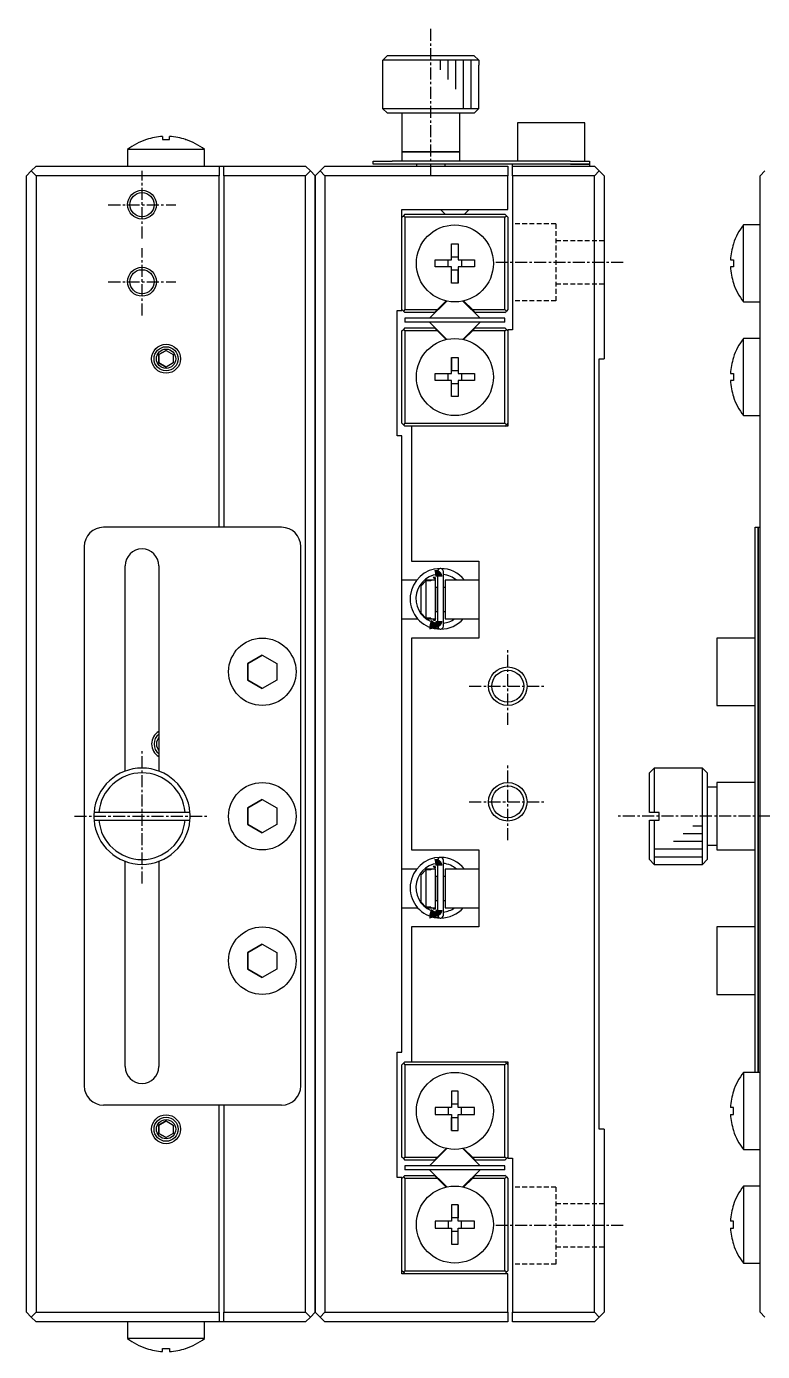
# Model space of a CAD drawing. Extents: x 10 to 415, y 10 to 308.
# Drawn here: x 216 to 292.5, y 104.6 to 242.2 of the extents above; entities that cross this region are included whole.
import ezdxf

# ---------------------------------------------------------------- set-up
doc = ezdxf.new("R2010")
doc.units = 0
doc.linetypes.add('CENTER', pattern=[2, 1.25, -0.25, 0.25, -0.25])
doc.linetypes.add('DASHED', pattern=[0.75, 0.5, -0.25])
doc.layers.get('0').update_dxf_attribs({"linetype": 'CONTINUOUS'})
doc.layers.add('CENTER', color=1, linetype='CENTER')

msp = doc.modelspace()

# ---------------------------------------------------------------- linework, layer by layer
at = {"color": 7, "linetype": 'CONTINUOUS'}
for p, q in [((253, 238.1998232008853), (253.016026, 238.1998232008853)), ((253, 238.1998232008853), (253, 233.6998232008853)), ((253.016026, 238.6998232008853), (253.517813, 239.1998232008853)), ((253.016026, 238.1998232008853), (253.016026, 238.6998232008853)), ((262.983974, 238.6998232008853), (253.016026, 238.6998232008853)), ((253.517813, 239.1998232008853), (262.482187, 239.1998232008853)), ((262.482187, 239.1998232008853), (262.983974, 238.6998232008853)), ((262.983974, 238.6998232008853), (262.983974, 238.1998232008853)), ((262.983974, 238.1998232008853), (263, 238.1998232008853)), ((263, 233.6998232008853), (263, 238.1998232008853)), ((253, 233.6998232008853), (263, 233.6998232008853)), ((253, 233.6998232008853), (253.5, 233.1998232008853)), ((262.5, 233.1998232008853), (253.5, 233.1998232008853)), ((255, 233.1998232008853), (255, 229.1998232008853)), ((261, 229.1998232008853), (261, 233.1998232008853)), ((262.5, 233.1998232008853), (263, 233.6998232008853)), ((274, 232.1998232008853), (267, 232.1998232008853)), ((267, 232.1998232008853), (267, 228.1998232008853)), ((274, 228.1998232008853), (274, 232.1998232008853)), ((228.460156, 230.4714552008853), (228.46457, 230.4624062008853)), ((230.14, 230.7798542008853), (230.14, 230.4624062008853)), ((230.14, 230.4624062008853), (230.86, 230.4624062008853)), ((230.86, 230.4624062008853), (230.86, 230.7798542008853)), ((232.53543, 230.4624062008853), (232.539844, 230.4714552008853)), ((234.5, 229.4232992008853), (226.5, 229.4232992008853)), ((226.5, 229.4232992008853), (226.5, 227.6998232008853)), ((226.5, 229.4232992008853), (226.5, 227.6998232008853)), ((234.5, 227.6998232008853), (234.5, 229.4232992008853)), ((234.5, 227.6998232008853), (234.5, 229.4232992008853)), ((255, 229.1998232008853), (261, 229.1998232008853)), ((261, 229.1998232008853), (255, 229.1998232008853)), ((255, 229.1998232008853), (255, 228.1998232008853)), ((261, 228.1998232008853), (261, 229.1998232008853)), ((216.5, 227.1998232008853), (216, 226.6998232008853)), ((217, 227.6998232008853), (216.5, 227.1998232008853)), ((216.5, 227.1998232008853), (217, 226.6998232008853)), ((217, 227.6998232008853), (228.85, 227.6998232008853)), ((228.85, 227.6998232008853), (232.15, 227.6998232008853)), ((232.15, 227.6998232008853), (236, 227.6998232008853)), ((236, 227.6998232008853), (236.5, 227.6998232008853)), ((236, 227.6998232008853), (236, 226.6998232008853)), ((236.5, 226.6998232008853), (236.5, 227.6998232008853)), ((236.5, 227.6998232008853), (245, 227.6998232008853)), ((245, 227.6998232008853), (245.5, 227.1998232008853)), ((245.5, 227.1998232008853), (245, 226.6998232008853)), ((246, 226.6998232008853), (245.5, 227.1998232008853)), ((246.5, 227.1998232008853), (246, 226.6998232008853)), ((247, 227.6998232008853), (246.5, 227.1998232008853)), ((246.5, 227.1998232008853), (247, 226.6998232008853)), ((247, 227.6998232008853), (266, 227.6998232008853)), ((252, 227.8998232008853), (252, 228.1998232008853)), ((252, 228.1998232008853), (254, 228.1998232008853)), ((254, 227.8998232008853), (252, 227.8998232008853)), ((272.5, 228.1998232008853), (254, 228.1998232008853)), ((268.5, 227.8998232008853), (254, 227.8998232008853)), ((256.5, 227.8998232008853), (256.5, 227.6998432008853)), ((259.5, 227.6998432008853), (259.5, 227.8998232008853)), ((266, 227.6998232008853), (266, 226.6998232008853)), ((266.5, 227.6998232008853), (266.5, 227.8998232008853)), ((266.5, 226.6998232008853), (266.5, 227.6998232008853)), ((266.5, 227.6998232008853), (275, 227.6998232008853)), ((272.5, 227.8998232008853), (268.5, 227.8998232008853)), ((272.5, 227.8998232008853), (268.5, 227.8998232008853)), ((272.5, 228.1998232008853), (274.5, 228.1998232008853)), ((272.5, 227.8998232008853), (274.5, 227.8998232008853)), ((274.5, 227.8998232008853), (272.5, 227.8998232008853)), ((274.5, 228.1998232008853), (274.5, 227.8998232008853)), ((274.5, 227.8998232008853), (274.5, 227.6998232008853)), ((275, 227.6998232008853), (275.5, 227.1998232008853)), ((275.5, 227.1998232008853), (275, 226.6998232008853)), ((276, 226.6998232008853), (275.5, 227.1998232008853)), ((292.709985, 227.1998232008853), (292.209985, 226.6998232008853)), ((216, 108.6998232008853), (216, 226.6998232008853)), ((217, 226.6998232008853), (217, 108.6998232008853)), ((236, 226.6998232008853), (217, 226.6998232008853)), ((236, 190.1998232008853), (236, 226.6998232008853)), ((245, 226.6998232008853), (236.5, 226.6998232008853)), ((236.5, 226.6998232008853), (236.5, 190.1998232008853)), ((245, 108.6998232008853), (245, 226.6998232008853)), ((246, 226.6998232008853), (246, 108.6998232008853)), ((246, 108.6998232008853), (246, 226.6998232008853)), ((247, 226.6998232008853), (247, 108.6998232008853)), ((266, 226.6998232008853), (247, 226.6998232008853)), ((266, 223.1998232008853), (266, 226.6998232008853)), ((266.5, 226.6998232008853), (266.5, 210.6998232008853)), ((275, 226.6998232008853), (266.5, 226.6998232008853)), ((275, 108.6998232008853), (275, 226.6998232008853)), ((276, 226.6998232008853), (276, 207.6998232008853)), ((292.209985, 219.2498232008853), (292.209985, 226.6998232008853)), ((255, 223.1998232008853), (256.500005, 223.1998232008853)), ((255, 212.6998232008853), (255, 223.1998232008853)), ((256.500005, 223.1998232008853), (259, 223.1998232008853)), ((259, 223.1998232008853), (259.499995, 223.1998232008853)), ((259, 223.1998232008853), (259.25, 222.9498232008853)), ((259.25, 222.9498232008853), (259.5, 222.6998232008853)), ((259.499995, 223.1998232008853), (262, 223.1998232008853)), ((261.5, 222.6998232008853), (261.75, 222.9498232008853)), ((261.75, 222.9498232008853), (262, 223.1998232008853)), ((262, 223.1998232008853), (266, 223.1998232008853)), ((255, 222.3998232008853), (255.15, 222.5498232008853)), ((255.3, 222.6998232008853), (255.15, 222.5498232008853)), ((255.15, 222.5498232008853), (255.3, 222.3998232008853)), ((255.3, 222.6998232008853), (265.7, 222.6998232008853)), ((265.7, 222.3998232008853), (255.3, 222.3998232008853)), ((255.3, 222.3998232008853), (255.3, 212.7998232008853)), ((265.85, 222.5498232008853), (265.7, 222.6998232008853)), ((265.7, 222.3998232008853), (265.85, 222.5498232008853)), ((265.7, 212.7998232008853), (265.7, 222.3998232008853)), ((265.85, 222.5498232008853), (266, 222.3998232008853)), ((266, 222.3998232008853), (266, 212.7998232008853)), ((290.486509, 217.5998232008853), (290.486509, 221.5998232008853)), ((292.209985, 221.5998232008853), (290.486509, 221.5998232008853)), ((260.14, 219.6352542008853), (260.86, 219.6352542008853)), ((260.14, 217.9598232008853), (260.14, 219.6352542008853)), ((260.86, 219.6352542008853), (260.86, 217.9598232008853)), ((260.86, 219.6352542008853), (260.86, 218.2878522008853)), ((289.438353, 219.6396672008853), (289.447402, 219.6352542008853)), ((289.438353, 219.6396672008853), (289.447402, 219.6352542008853)), ((292.209985, 215.9498232008853), (292.209985, 219.2498232008853)), ((258.46457, 217.9598232008853), (260.14, 217.9598232008853)), ((258.46457, 217.2398232008853), (258.46457, 217.9598232008853)), ((259.811971, 217.2398232008853), (259.811971, 217.9598232008853)), ((260.14, 218.2878522008853), (260.86, 218.2878522008853)), ((260.86, 218.2878522008853), (260.86, 217.9598232008853)), ((260.86, 217.9598232008853), (262.53543, 217.9598232008853)), ((261.188029, 217.9598232008853), (261.188029, 217.2398232008853)), ((262.53543, 217.9598232008853), (262.53543, 217.2398232008853)), ((289.129954, 217.9598232008853), (289.447402, 217.9598232008853)), ((289.447402, 217.9598232008853), (289.447402, 217.2398232008853)), ((290.486509, 213.5998232008853), (290.486509, 217.5998232008853)), ((260.14, 217.2398232008853), (258.46457, 217.2398232008853)), ((260.14, 215.5643932008853), (260.14, 217.2398232008853)), ((260.86, 216.9117942008853), (260.14, 216.9117942008853)), ((260.86, 217.2398232008853), (260.86, 215.5643932008853)), ((262.53543, 217.2398232008853), (260.86, 217.2398232008853)), ((260.86, 217.2398232008853), (260.86, 216.9117942008853)), ((260.86, 215.5643932008853), (260.86, 216.9117942008853)), ((289.447402, 217.2398232008853), (289.129954, 217.2398232008853)), ((260.86, 215.5643932008853), (260.14, 215.5643932008853)), ((289.447402, 215.5643932008853), (289.438353, 215.5599792008853)), ((289.447402, 215.5643932008853), (289.438353, 215.5599792008853)), ((292.209985, 207.4498232008853), (292.209985, 215.9498232008853)), ((257.871573, 211.8998232008853), (259.660632, 213.6888822008853)), ((258.683185, 212.7998232008853), (259.588438, 213.7050762008853)), ((263.128427, 211.8998232008853), (261.3393680000001, 213.6888822008853)), ((261.411562, 213.7050762008853), (262.316815, 212.7998232008853)), ((290.486509, 213.5998232008853), (292.209985, 213.5998232008853)), ((254.5, 212.6998232008853), (255, 212.6998232008853)), ((254.5, 199.6998232008853), (254.5, 212.6998232008853)), ((255.15, 212.6498232008853), (255, 212.7998232008853)), ((255.3, 212.7998232008853), (255.15, 212.6498232008853)), ((255.15, 212.6498232008853), (255.3, 212.4998232008853)), ((255.3, 212.7998232008853), (258.683185, 212.7998232008853)), ((258.383185, 212.4998232008853), (255.3, 212.4998232008853)), ((265.7, 211.8998232008853), (255.3, 211.8998232008853)), ((255.3, 211.8998232008853), (255.3, 211.4998232008853)), ((258.383185, 212.4998232008853), (258.683185, 212.7998232008853)), ((262.316815, 212.7998232008853), (265.7, 212.7998232008853)), ((262.316815, 212.7998232008853), (262.616815, 212.4998232008853)), ((265.7, 212.4998232008853), (262.616815, 212.4998232008853)), ((265.85, 212.6498232008853), (265.7, 212.7998232008853)), ((265.7, 212.4998232008853), (265.85, 212.6498232008853)), ((265.7, 211.4998232008853), (265.7, 211.8998232008853)), ((266, 212.7998232008853), (265.85, 212.6498232008853)), ((255, 210.5998232008853), (255.15, 210.7498232008853)), ((255, 200.9998232008853), (255, 210.5998232008853)), ((255.3, 210.8998232008853), (255.15, 210.7498232008853)), ((255.15, 210.7498232008853), (255.3, 210.5998232008853)), ((265.7, 211.4998232008853), (255.3, 211.4998232008853)), ((255.3, 210.8998232008853), (258.383185, 210.8998232008853)), ((255.3, 210.5998232008853), (255.3, 200.9998232008853)), ((258.683185, 210.5998232008853), (255.3, 210.5998232008853)), ((257.871573, 211.4998232008853), (259.660632, 209.7107652008853)), ((258.683185, 210.5998232008853), (258.383185, 210.8998232008853)), ((259.588438, 209.6945702008853), (258.683185, 210.5998232008853)), ((262.316815, 210.5998232008853), (261.411562, 209.6945702008853)), ((263.128427, 211.4998232008853), (261.914214, 210.2856102008853)), ((262.616815, 210.8998232008853), (262.316815, 210.5998232008853)), ((265.7, 210.5998232008853), (262.316815, 210.5998232008853)), ((262.616815, 210.8998232008853), (265.7, 210.8998232008853)), ((265.85, 210.7498232008853), (265.7, 210.8998232008853)), ((265.7, 210.5998232008853), (265.85, 210.7498232008853)), ((265.7, 200.9998232008853), (265.7, 210.5998232008853)), ((265.85, 210.7498232008853), (266, 210.5998232008853)), ((266, 210.6998232008853), (266, 200.6998232008853)), ((266.5, 210.6998232008853), (266, 210.6998232008853)), ((261.914214, 210.2856102008853), (261.3393680000001, 209.7107652008853)), ((290.486509, 201.7998232008853), (290.486509, 209.7998232008853)), ((292.209985, 209.7998232008853), (290.486509, 209.7998232008853)), ((229.75, 208.1328362008853), (230.5, 208.5658492008853)), ((230.5, 208.5658492008853), (229.75, 208.1328362008853)), ((229.75, 207.2668112008853), (229.75, 208.1328362008853)), ((229.75, 208.1328362008853), (229.75, 207.2668112008853)), ((230.5, 208.5658492008853), (231.25, 208.1328362008853)), ((231.25, 208.1328362008853), (231.25, 207.2668112008853)), ((260.14, 207.8352542008853), (260.86, 207.8352542008853)), ((260.14, 206.1598232008853), (260.14, 207.8352542008853)), ((260.14, 207.8352542008853), (260.14, 206.4878522008853)), ((260.86, 207.8352542008853), (260.86, 206.1598232008853)), ((289.438353, 207.8396672008854), (289.447402, 207.8352542008853)), ((230.5, 206.8337982008853), (229.75, 207.2668112008853)), ((229.75, 207.2668112008853), (230.5, 206.8337982008853)), ((231.25, 207.2668112008853), (230.5, 206.8337982008853)), ((260.14, 206.1598232008853), (260.14, 206.4878522008853)), ((260.14, 206.4878522008853), (260.86, 206.4878522008853)), ((275.5, 207.6998232008853), (276, 207.6998232008853)), ((275.5, 127.6998232008853), (275.5, 207.6998232008853)), ((292.209985, 204.1498232008853), (292.209985, 207.4498232008853)), ((258.46457, 206.1598232008853), (260.14, 206.1598232008853)), ((258.46457, 205.4398232008853), (258.46457, 206.1598232008853)), ((260.14, 205.4398232008853), (258.46457, 205.4398232008853)), ((259.811971, 205.4398232008853), (259.811971, 206.1598232008853)), ((260.14, 203.7643932008853), (260.14, 205.4398232008853)), ((260.14, 205.1117942008853), (260.14, 205.4398232008853)), ((260.14, 203.7643932008853), (260.14, 205.1117942008853)), ((260.86, 205.1117942008853), (260.14, 205.1117942008853)), ((260.86, 206.1598232008853), (262.53543, 206.1598232008853)), ((260.86, 205.4398232008853), (260.86, 203.7643932008853)), ((262.53543, 205.4398232008853), (260.86, 205.4398232008853)), ((261.188029, 206.1598232008853), (261.188029, 205.4398232008853)), ((262.53543, 206.1598232008853), (262.53543, 205.4398232008853)), ((289.129954, 206.1598232008853), (289.447402, 206.1598232008853)), ((289.447402, 205.4398232008853), (289.129954, 205.4398232008853)), ((289.447402, 206.1598232008853), (289.447402, 205.4398232008853)), ((260.86, 203.7643932008853), (260.14, 203.7643932008853)), ((289.447402, 203.7643932008853), (289.438353, 203.7599792008853)), ((292.209985, 131.2498232008853), (292.209985, 204.1498232008853)), ((255.15, 200.8498232008853), (255, 200.9998232008853)), ((255.3, 200.9998232008853), (255.15, 200.8498232008853)), ((255.3, 200.9998232008853), (265.7, 200.9998232008853)), ((265.85, 200.8498232008853), (265.7, 200.9998232008853)), ((266, 200.9998232008853), (265.85, 200.8498232008853)), ((290.486509, 201.7998232008853), (292.209985, 201.7998232008853)), ((255, 199.6998232008853), (254.5, 199.6998232008853)), ((255, 135.6998232008853), (255, 199.6998232008853)), ((255.15, 200.8498232008853), (255.3, 200.6998232008853)), ((256, 200.6998232008853), (255.3, 200.6998232008853)), ((256, 200.6998232008853), (256, 186.6998232008853)), ((266, 200.6998232008853), (256, 200.6998232008853)), ((265.7, 200.6998232008853), (265.85, 200.8498232008853)), ((242.5, 190.1998232008853), (224, 190.1998232008853)), ((291.709985, 190.1998232008853), (292.009985, 190.1998232008853)), ((291.709985, 188.1998232008853), (291.709985, 190.1998232008853)), ((292.009985, 190.1998232008853), (292.209985, 190.1998232008853)), ((292.009985, 188.1998232008853), (292.009985, 190.1998232008853)), ((292.009985, 190.1998232008853), (292.009985, 188.1998232008853)), ((222, 188.1998232008853), (222, 132.1998232008853)), ((244.5, 132.1998232008853), (244.5, 188.1998232008853)), ((291.709985, 133.5998232008853), (291.709985, 188.1998232008853)), ((292.009985, 133.5998232008853), (292.009985, 188.1998232008853)), ((292.009985, 188.1998232008853), (292.009985, 133.5998232008853)), ((226.25, 164.8835722008853), (226.25, 186.1998232008853)), ((229.75, 186.1998232008853), (229.75, 164.8835722008853)), ((256, 186.6998232008853), (263, 186.6998232008853)), ((258.339402, 185.8531842008853), (258.304702, 185.8454702008853)), ((258.332026, 185.8509972008853), (258.329666, 185.8510622008853)), ((258.389122, 185.8628522008853), (258.339226, 185.8537122008853)), ((263, 186.6998232008853), (263, 183.9498232008853)), ((256.513313, 184.6998232008853), (255, 184.6998232008853)), ((257, 184.1185072008853), (257.5, 184.6407642008853)), ((258, 184.6998232008853), (257.332853, 184.6998232008853)), ((257.5, 184.6407642008853), (257.5, 180.7679392008853)), ((258, 184.6407642008853), (257.5, 184.6407642008853)), ((258, 184.6998232008853), (258, 184.6407642008853)), ((258.5, 184.6998232008853), (258, 184.6998232008853)), ((258.5, 180.6998232008853), (258.5, 184.6998232008853)), ((258.5, 183.9498232008853), (258.5, 184.6997412008853)), ((258.705264, 185.6249312008853), (258.705264, 179.9249312008853)), ((259.305264, 179.9249312008853), (259.305264, 185.6249312008853)), ((259.5, 184.6998232008853), (259.5, 180.6998232008853)), ((263, 184.6998232008853), (259.5, 184.6998232008853)), ((257, 181.2901962008853), (257, 184.1185072008853)), ((258.5, 183.9498232008853), (258.5, 181.4498232008853)), ((258.5, 181.4498232008853), (258.5, 183.9498232008853)), ((258.705264, 183.9498232008853), (258.5, 183.9498232008853)), ((259.5, 183.9498232008853), (259.305264, 183.9498232008853)), ((263, 183.9498232008853), (263, 181.4498232008853)), ((255, 180.6998232008853), (256.636704, 180.6998232008853)), ((257.5, 180.7679392008853), (257, 181.2901962008853)), ((257, 181.2811402008853), (257, 181.2901962008853)), ((257.5, 180.7679392008853), (258, 180.7679392008853)), ((258, 180.7588832008853), (257.5, 180.7588832008853)), ((257.5230180000001, 180.6998232008853), (258, 180.6998232008853)), ((258, 180.7679392008853), (258, 180.6998232008853)), ((258, 180.6998232008853), (258.5, 180.6998232008853)), ((258.373181, 180.0306192008853), (258.456314, 180.2841542008853)), ((258.464739, 180.2823102008853), (258.43834, 180.2881802008853)), ((258.465552, 180.2826442008853), (258.461028, 180.2798392008853)), ((258.5, 180.6998232008853), (258.5, 181.4498232008853)), ((258.5, 181.4498232008853), (258.705264, 181.4498232008853)), ((259.305264, 181.4498232008853), (259.5, 181.4498232008853)), ((259.5, 180.6998232008853), (263, 180.6998232008853)), ((263, 181.4498232008853), (263, 178.6998232008853)), ((258.329539, 179.6988042008853), (258.373181, 180.0306192008853)), ((258.335737, 179.7008062008853), (258.336114, 179.6997362008853)), ((258.336114, 179.6997362008853), (258.336609, 179.6986282008853)), ((258.336609, 179.6986282008853), (258.337787, 179.6969622008853)), ((258.337787, 179.6969622008853), (258.338739, 179.6963082008853)), ((258.338698, 179.6968342008853), (258.388196, 179.6865432008853)), ((258.338739, 179.6963082008853), (258.339757, 179.6960922008853)), ((258.339226, 179.6961502008853), (258.780322, 179.7264122008853)), ((258.388196, 179.6865432008853), (258.973122, 179.6260002008853)), ((256, 178.6998232008853), (256, 156.6998232008853)), ((263, 178.6998232008853), (256, 178.6998232008853)), ((287.709985, 178.6998232008853), (287.709985, 175.1998232008853)), ((291.709985, 178.6998232008853), (287.709985, 178.6998232008853)), ((239, 176.0658492008853), (240.5, 176.9318742008853)), ((240.5, 176.9318742008853), (239, 176.0658492008853)), ((240.5, 176.9318742008853), (242, 176.0658492008853)), ((239, 174.3337982008853), (239, 176.0658492008853)), ((239, 176.0658492008853), (239, 174.3337982008853)), ((242, 176.0658492008853), (242, 174.3337982008853)), ((287.709985, 175.1998232008853), (287.709985, 171.6998232008853)), ((240.5, 173.4677732008853), (239, 174.3337982008853)), ((239, 174.3337982008853), (240.5, 173.4677732008853)), ((242, 174.3337982008853), (240.5, 173.4677732008853)), ((287.709985, 171.6998232008853), (291.709985, 171.6998232008853)), ((281.209985, 165.1998232008853), (280.709985, 164.6998232008853)), ((281.209985, 165.1998232008853), (281.209985, 160.5998232008853)), ((286.209985, 165.1998232008853), (281.209985, 165.1998232008853)), ((286.209985, 160.1998232008853), (286.209985, 165.1998232008853)), ((286.709985, 164.6998232008853), (286.209985, 165.1998232008853)), ((280.709985, 160.5998232008853), (280.709985, 164.6998232008853)), ((286.709985, 164.6998232008853), (286.709985, 160.1998232008853)), ((287.709985, 163.1998232008853), (286.709985, 163.1998232008853)), ((287.709985, 163.6998232008853), (287.709985, 160.1998232008853)), ((291.709985, 163.6998232008853), (287.709985, 163.6998232008853)), ((239, 161.0658492008853), (240.5, 161.9318742008853)), ((240.5, 161.9318742008853), (239, 161.0658492008853)), ((239, 159.3337982008853), (239, 161.0658492008853)), ((239, 161.0658492008853), (239, 159.3337982008853)), ((240.5, 161.9318742008853), (242, 161.0658492008853)), ((242, 161.0658492008853), (242, 159.3337982008853)), ((223.517813, 160.5998232008853), (223.016026, 160.5998232008853)), ((223.016026, 159.7998232008853), (223.517813, 159.7998232008853)), ((232.482187, 160.5998232008853), (223.517813, 160.5998232008853)), ((223.517813, 159.7998232008853), (232.482187, 159.7998232008853)), ((232.983974, 160.5998232008853), (232.482187, 160.5998232008853)), ((232.482187, 159.7998232008853), (232.983974, 159.7998232008853)), ((281.209985, 160.5998232008853), (280.709985, 160.5998232008853)), ((280.709985, 155.6998232008853), (280.709985, 159.7998232008853)), ((280.709985, 159.7998232008853), (281.209985, 159.7998232008853)), ((281.709985, 160.5998232008853), (281.209985, 160.5998232008853)), ((281.209985, 159.7998232008853), (281.209985, 155.1998232008853)), ((281.209985, 159.7998232008853), (281.709985, 159.7998232008853)), ((281.709985, 159.7998232008853), (281.709985, 160.5998232008853)), ((286.209985, 155.1998232008853), (286.209985, 160.1998232008853)), ((286.709985, 160.1998232008853), (286.709985, 155.6998232008853)), ((287.709985, 160.1998232008853), (287.709985, 156.6998232008853)), ((240.5, 158.4677732008853), (239, 159.3337982008853)), ((239, 159.3337982008853), (240.5, 158.4677732008853)), ((242, 159.3337982008853), (240.5, 158.4677732008853)), ((286.709985, 157.1998232008853), (287.709985, 157.1998232008853)), ((226.25, 134.1998232008853), (226.25, 155.5160752008853)), ((229.75, 155.5160752008853), (229.75, 134.1998232008853)), ((256, 156.6998232008853), (263, 156.6998232008853)), ((258.339402, 155.8531842008853), (258.304702, 155.8454702008853)), ((258.389122, 155.8628522008853), (258.339226, 155.8537122008853)), ((258.705264, 155.6249312008853), (258.705264, 149.9249312008853)), ((259.305264, 149.9249312008853), (259.305264, 155.6249312008853)), ((263, 156.6998232008853), (263, 153.9498232008853)), ((280.709985, 155.6998232008853), (281.209985, 155.1998232008853)), ((286.209985, 155.1998232008853), (286.709985, 155.6998232008853)), ((287.709985, 156.6998232008853), (291.709985, 156.6998232008853)), ((256.513313, 154.6998232008853), (255, 154.6998232008853)), ((257, 154.1185072008853), (257.5, 154.6407642008853)), ((257, 151.2901962008853), (257, 154.1185072008853)), ((258, 154.6998232008853), (257.332853, 154.6998232008853)), ((257.5, 154.6407642008853), (257.5, 150.7679392008853)), ((258, 154.6407642008853), (257.5, 154.6407642008853)), ((258, 154.6998232008853), (258, 154.6407642008853)), ((258.5, 154.6998232008853), (258, 154.6998232008853)), ((258.5, 150.6998232008853), (258.5, 154.6998232008853)), ((258.5, 153.9498232008853), (258.5, 154.6997412008853)), ((259.5, 154.6998232008853), (259.5, 150.6998232008853)), ((263, 154.6998232008853), (259.5, 154.6998232008853)), ((281.209985, 155.1998232008853), (286.209985, 155.1998232008853)), ((258.5, 153.9498232008853), (258.5, 151.4498232008853)), ((258.5, 151.4498232008853), (258.5, 153.9498232008853)), ((258.705264, 153.9498232008853), (258.5, 153.9498232008853)), ((259.5, 153.9498232008853), (259.305264, 153.9498232008853)), ((263, 153.9498232008853), (263, 151.4498232008853)), ((258.5, 150.6998232008853), (258.5, 151.4498232008853)), ((258.5, 151.4498232008853), (258.705264, 151.4498232008853)), ((259.305264, 151.4498232008853), (259.5, 151.4498232008853)), ((263, 151.4498232008853), (263, 148.6998232008853)), ((255, 150.6998232008853), (256.636704, 150.6998232008853)), ((257.5, 150.7679392008853), (257, 151.2901962008853)), ((257, 151.2811402008853), (257, 151.2901962008853)), ((257.5, 150.7679392008853), (258, 150.7679392008853)), ((258, 150.7588832008853), (257.5, 150.7588832008853)), ((257.5230180000001, 150.6998232008853), (258, 150.6998232008853)), ((258, 150.7679392008853), (258, 150.6998232008853)), ((258, 150.6998232008853), (258.5, 150.6998232008853)), ((258.32777, 149.6994932008853), (258.373181, 150.0306192008853)), ((258.373181, 150.0306192008853), (258.456314, 150.2841542008853)), ((258.456079, 150.2842032008853), (258.43834, 150.2881802008853)), ((258.470132, 150.2811472008853), (258.456079, 150.2842032008853)), ((258.461028, 150.2798392008853), (258.460141, 150.2787972008853)), ((258.465552, 150.2826442008853), (258.461028, 150.2798392008853)), ((259.305349, 150.2422482008853), (259.26845, 150.2381752008853)), ((259.5, 150.6998232008853), (263, 150.6998232008853)), ((256, 148.6998232008853), (256, 134.6998232008853)), ((263, 148.6998232008853), (256, 148.6998232008853)), ((258.329542, 149.6988282008853), (258.32777, 149.6994932008853)), ((258.336114, 149.6997362008853), (258.336609, 149.6986282008853)), ((258.336609, 149.6986282008853), (258.337787, 149.6969622008853)), ((258.337787, 149.6969622008853), (258.338739, 149.6963082008853)), ((258.338698, 149.6968342008853), (258.388196, 149.6865432008853)), ((258.338739, 149.6963082008853), (258.339757, 149.6960922008853)), ((258.339226, 149.6961502008853), (258.780322, 149.7264122008853)), ((258.388196, 149.6865432008853), (258.973122, 149.6260002008853)), ((287.709985, 148.6998232008853), (287.709985, 145.1998232008853)), ((291.709985, 148.6998232008853), (287.709985, 148.6998232008853)), ((239, 146.0658492008853), (240.5, 146.9318742008853)), ((240.5, 146.9318742008853), (239, 146.0658492008853)), ((239, 144.3337982008853), (239, 146.0658492008853)), ((239, 146.0658492008853), (239, 144.3337982008853)), ((240.5, 146.9318742008853), (242, 146.0658492008853)), ((242, 146.0658492008853), (242, 144.3337982008853)), ((287.709985, 145.1998232008853), (287.709985, 141.6998232008853)), ((240.5, 143.4677732008853), (239, 144.3337982008853)), ((239, 144.3337982008853), (240.5, 143.4677732008853)), ((242, 144.3337982008853), (240.5, 143.4677732008853)), ((287.709985, 141.6998232008853), (291.709985, 141.6998232008853)), ((254.5, 135.6998232008853), (255, 135.6998232008853)), ((254.5, 122.6998232008853), (254.5, 135.6998232008853)), ((255, 134.3998232008853), (255.15, 134.5498232008853)), ((255, 124.7998232008853), (255, 134.3998232008853)), ((255.3, 134.6998232008853), (255.15, 134.5498232008853)), ((255.15, 134.5498232008853), (255.3, 134.3998232008853)), ((255.3, 134.6998232008853), (256, 134.6998232008853)), ((255.3, 134.3998232008853), (255.3, 124.7998232008853)), ((265.7, 134.3998232008853), (255.3, 134.3998232008853)), ((256, 134.6998232008853), (266, 134.6998232008853)), ((265.85, 134.5498232008853), (265.7, 134.6998232008853)), ((265.7, 134.3998232008853), (265.85, 134.5498232008853)), ((265.7, 124.7998232008853), (265.7, 134.3998232008853)), ((265.85, 134.5498232008853), (266, 134.3998232008853)), ((266, 134.6998232008853), (266, 124.6998232008853)), ((290.486509, 133.5998232008853), (290.486509, 125.5998232008853)), ((292.209985, 133.5998232008853), (290.486509, 133.5998232008853)), ((260.86, 131.6352542008853), (260.14, 131.6352542008853)), ((260.14, 131.6352542008853), (260.14, 129.9598232008853)), ((260.14, 131.6352542008853), (260.14, 130.2878522008853)), ((260.86, 129.9598232008853), (260.86, 131.6352542008853)), ((289.447402, 131.6352542008853), (289.438353, 131.6396672008853)), ((292.209985, 127.9498232008853), (292.209985, 131.2498232008853)), ((242.5, 130.1998232008853), (224, 130.1998232008853)), ((236, 108.6998232008853), (236, 130.1998232008853)), ((236.5, 130.1998232008853), (236.5, 108.6998232008853)), ((260.14, 129.9598232008853), (258.46457, 129.9598232008853)), ((258.46457, 129.9598232008853), (258.46457, 129.2398232008853)), ((259.811971, 129.9598232008853), (259.811971, 129.2398232008853)), ((260.14, 130.2878522008853), (260.14, 129.9598232008853)), ((260.86, 130.2878522008853), (260.14, 130.2878522008853)), ((262.53543, 129.9598232008853), (260.86, 129.9598232008853)), ((261.188029, 129.2398232008853), (261.188029, 129.9598232008853)), ((262.53543, 129.2398232008853), (262.53543, 129.9598232008853)), ((289.447402, 129.9598232008853), (289.129954, 129.9598232008853)), ((289.447402, 129.2398232008853), (289.447402, 129.9598232008853)), ((229.75, 128.1328362008853), (230.5, 128.5658492008853)), ((230.5, 128.5658492008853), (229.75, 128.1328362008853)), ((229.75, 127.2668112008853), (229.75, 128.1328362008853)), ((229.75, 128.1328362008853), (229.75, 127.2668112008853)), ((230.5, 128.5658492008853), (231.25, 128.1328362008853)), ((231.25, 128.1328362008853), (231.25, 127.2668112008853)), ((258.46457, 129.2398232008853), (260.14, 129.2398232008853)), ((260.14, 129.2398232008853), (260.14, 127.5643932008853)), ((260.14, 129.2398232008853), (260.14, 128.9117942008853)), ((260.14, 127.5643932008853), (260.14, 128.9117942008853)), ((260.14, 128.9117942008853), (260.86, 128.9117942008853)), ((260.86, 127.5643932008853), (260.86, 129.2398232008853)), ((260.86, 129.2398232008853), (262.53543, 129.2398232008853)), ((289.129954, 129.2398232008853), (289.447402, 129.2398232008853)), ((292.209985, 119.4498232008853), (292.209985, 127.9498232008853)), ((230.5, 126.8337982008853), (229.75, 127.2668112008853)), ((229.75, 127.2668112008853), (230.5, 126.8337982008853)), ((231.25, 127.2668112008853), (230.5, 126.8337982008853)), ((260.14, 127.5643932008853), (260.86, 127.5643932008853)), ((276, 127.6998232008853), (275.5, 127.6998232008853)), ((276, 127.6998232008853), (276, 108.6998232008853)), ((289.438353, 127.5599792008853), (289.447402, 127.5643932008853)), ((258.683185, 124.7998232008853), (259.588438, 125.7050762008853)), ((259.085786, 125.1140372008853), (259.660632, 125.6888822008853)), ((263.128427, 123.8998232008853), (261.3393680000001, 125.6888822008853)), ((261.411562, 125.7050762008853), (262.316815, 124.7998232008853)), ((290.486509, 125.5998232008853), (292.209985, 125.5998232008853)), ((255.15, 124.6498232008853), (255, 124.7998232008853)), ((255.3, 124.7998232008853), (255.15, 124.6498232008853)), ((255.15, 124.6498232008853), (255.3, 124.4998232008853)), ((255.3, 124.7998232008853), (258.683185, 124.7998232008853)), ((258.383185, 124.4998232008853), (255.3, 124.4998232008853)), ((255.3, 123.8998232008853), (255.3, 123.4998232008853)), ((265.7, 123.8998232008853), (255.3, 123.8998232008853)), ((257.871573, 123.8998232008853), (259.085786, 125.1140372008853)), ((258.383185, 124.4998232008853), (258.683185, 124.7998232008853)), ((262.316815, 124.7998232008853), (262.616815, 124.4998232008853)), ((262.316815, 124.7998232008853), (265.7, 124.7998232008853)), ((265.7, 124.4998232008853), (262.616815, 124.4998232008853)), ((265.85, 124.6498232008853), (265.7, 124.7998232008853)), ((265.7, 124.4998232008853), (265.85, 124.6498232008853)), ((265.7, 123.4998232008853), (265.7, 123.8998232008853)), ((266, 124.7998232008853), (265.85, 124.6498232008853)), ((266, 124.6998232008853), (266.5, 124.6998232008853)), ((266.5, 124.6998232008853), (266.5, 108.6998232008853)), ((255, 122.6998232008853), (254.5, 122.6998232008853)), ((255, 122.5998232008853), (255.15, 122.7498232008853)), ((255, 112.6998232008853), (255, 122.6998232008853)), ((255.3, 122.8998232008853), (255.15, 122.7498232008853)), ((255.15, 122.7498232008853), (255.3, 122.5998232008853)), ((265.7, 123.4998232008853), (255.3, 123.4998232008853)), ((255.3, 122.8998232008853), (258.383185, 122.8998232008853)), ((258.683185, 122.5998232008853), (255.3, 122.5998232008853)), ((255.3, 122.5998232008853), (255.3, 112.9998232008853)), ((257.871573, 123.4998232008853), (259.660632, 121.7107652008853)), ((258.683185, 122.5998232008853), (258.383185, 122.8998232008853)), ((259.588438, 121.6945702008853), (258.683185, 122.5998232008853)), ((263.128427, 123.4998232008853), (261.3393680000001, 121.7107652008853)), ((262.316815, 122.5998232008853), (261.411562, 121.6945702008853)), ((262.616815, 122.8998232008853), (262.316815, 122.5998232008853)), ((265.7, 122.5998232008853), (262.316815, 122.5998232008853)), ((262.616815, 122.8998232008853), (265.7, 122.8998232008853)), ((265.85, 122.7498232008853), (265.7, 122.8998232008853)), ((265.7, 122.5998232008853), (265.85, 122.7498232008853)), ((265.7, 112.9998232008853), (265.7, 122.5998232008853)), ((265.85, 122.7498232008853), (266, 122.5998232008853)), ((266, 122.5998232008853), (266, 112.9998232008853)), ((290.486509, 121.7998232008853), (290.486509, 117.7998232008853)), ((292.209985, 121.7998232008853), (290.486509, 121.7998232008853)), ((260.86, 119.8352542008853), (260.14, 119.8352542008853)), ((260.14, 119.8352542008853), (260.14, 118.1598232008853)), ((260.86, 118.1598232008853), (260.86, 119.8352542008853)), ((260.86, 119.8352542008853), (260.86, 118.4878522008853)), ((289.447402, 119.8352542008853), (289.438353, 119.8396672008853)), ((289.447402, 119.8352542008853), (289.438353, 119.8396672008853)), ((260.86, 118.4878522008853), (260.14, 118.4878522008853)), ((260.86, 118.1598232008853), (260.86, 118.4878522008853)), ((292.209985, 116.1498232008853), (292.209985, 119.4498232008853)), ((260.14, 118.1598232008853), (258.46457, 118.1598232008853)), ((258.46457, 118.1598232008853), (258.46457, 117.4398232008853)), ((258.46457, 117.4398232008853), (260.14, 117.4398232008853)), ((259.811971, 118.1598232008853), (259.811971, 117.4398232008853)), ((260.14, 117.4398232008853), (260.14, 115.7643932008853)), ((260.14, 117.1117942008853), (260.86, 117.1117942008853)), ((262.53543, 118.1598232008853), (260.86, 118.1598232008853)), ((260.86, 117.4398232008853), (262.53543, 117.4398232008853)), ((260.86, 115.7643932008853), (260.86, 117.4398232008853)), ((260.86, 117.1117942008853), (260.86, 117.4398232008853)), ((260.86, 115.7643932008853), (260.86, 117.1117942008853)), ((261.188029, 117.4398232008853), (261.188029, 118.1598232008853)), ((262.53543, 117.4398232008853), (262.53543, 118.1598232008853)), ((289.447402, 118.1598232008853), (289.129954, 118.1598232008853)), ((289.129954, 117.4398232008853), (289.447402, 117.4398232008853)), ((289.447402, 117.4398232008853), (289.447402, 118.1598232008853)), ((290.486509, 117.7998232008853), (290.486509, 113.7998232008853)), ((260.14, 115.7643932008853), (260.86, 115.7643932008853)), ((289.438353, 115.7599792008853), (289.447402, 115.7643932008853)), ((289.438353, 115.7599792008853), (289.447402, 115.7643932008853)), ((292.209985, 108.6998232008853), (292.209985, 116.1498232008853)), ((255.15, 112.8498232008853), (255, 112.9998232008853)), ((255.3, 112.9998232008853), (255.15, 112.8498232008853)), ((255.15, 112.8498232008853), (255.3, 112.6998232008853)), ((255.3, 112.9998232008853), (265.7, 112.9998232008853)), ((265.85, 112.8498232008853), (265.7, 112.9998232008853)), ((265.7, 112.6998232008853), (265.85, 112.8498232008853)), ((266, 112.9998232008853), (265.85, 112.8498232008853)), ((290.486509, 113.7998232008853), (292.209985, 113.7998232008853)), ((266, 112.6998232008853), (255, 112.6998232008853)), ((266, 108.6998232008853), (266, 112.6998232008853)), ((216.5, 108.1998232008853), (216, 108.6998232008853)), ((217, 108.6998232008853), (216.5, 108.1998232008853)), ((217, 108.6998232008853), (236, 108.6998232008853)), ((236, 108.6998232008853), (236, 107.6998232008853)), ((236.5, 108.6998232008853), (245, 108.6998232008853)), ((236.5, 107.6998232008853), (236.5, 108.6998232008853)), ((245, 108.6998232008853), (245.5, 108.1998232008853)), ((246, 108.6998232008853), (245.5, 108.1998232008853)), ((246, 108.6998232008853), (246.5, 108.1998232008853)), ((247, 108.6998232008853), (246.5, 108.1998232008853)), ((247, 108.6998232008853), (266, 108.6998232008853)), ((266, 108.6998232008853), (266, 107.6998232008853)), ((266.5, 108.6998232008853), (275, 108.6998232008853)), ((266.5, 107.6998232008853), (266.5, 108.6998232008853)), ((275, 108.6998232008853), (275.5, 108.1998232008853)), ((275.5, 108.1998232008853), (276, 108.6998232008853)), ((292.209985, 108.6998232008853), (292.709985, 108.1998232008853)), ((216.5, 108.1998232008853), (217, 107.6998232008853)), ((228.85, 107.6998232008853), (217, 107.6998232008853)), ((226.5, 107.6998232008853), (226.5, 105.9763482008853)), ((226.5, 107.6998232008853), (226.5, 105.9763482008853)), ((232.15, 107.6998232008853), (228.85, 107.6998232008853)), ((236, 107.6998232008853), (232.15, 107.6998232008853)), ((234.5, 105.9763482008853), (234.5, 107.6998232008853)), ((234.5, 105.9763482008853), (234.5, 107.6998232008853)), ((236.5, 107.6998232008853), (236, 107.6998232008853)), ((245, 107.6998232008853), (236.5, 107.6998232008853)), ((245.5, 108.1998232008853), (245, 107.6998232008853)), ((246.5, 108.1998232008853), (247, 107.6998232008853)), ((266, 107.6998232008853), (247, 107.6998232008853)), ((275, 107.6998232008853), (266.5, 107.6998232008853)), ((275.5, 108.1998232008853), (275, 107.6998232008853)), ((234.5, 105.9763482008853), (226.5, 105.9763482008853)), ((228.460156, 104.9281922008853), (228.46457, 104.9372412008853)), ((230.14, 104.9372412008853), (230.86, 104.9372412008853)), ((230.14, 104.6197932008853), (230.14, 104.9372412008853)), ((230.86, 104.9372412008853), (230.86, 104.6197932008853)), ((232.53543, 104.9372412008853), (232.539844, 104.9281922008853))]:
    msp.add_line(p, q, dxfattribs=at)
at = {"color": 3, "linetype": 'CONTINUOUS'}
for p, q in [((259, 237.6998232008853), (259, 238.6998232008853)), ((259.8, 236.6998232008853), (259.8, 238.6998232008853)), ((260.6, 235.6998232008853), (260.6, 238.6998232008853)), ((261.4, 233.6998232008853), (261.4, 238.6998232008853)), ((262.2, 233.6998232008853), (262.2, 238.6998232008853)), ((284.209985, 158.3998232008853), (286.209985, 158.3998232008853)), ((285.209985, 159.1998232008853), (286.209985, 159.1998232008853)), ((283.209985, 157.5998232008853), (286.209985, 157.5998232008853)), ((281.209985, 156.7998232008853), (286.209985, 156.7998232008853)), ((281.209985, 155.9998232008853), (286.209985, 155.9998232008853))]:
    msp.add_line(p, q, dxfattribs=at)
at = {"color": 3, "linetype": 'DASHED'}
for p, q in [((271, 221.6998232008853), (266.5, 221.6998232008853)), ((271, 221.6998232008853), (271, 213.6998232008853)), ((276, 219.9498232008853), (271, 219.9498232008853)), ((276, 215.4498232008853), (271, 215.4498232008853)), ((271, 213.6998232008853), (266.5, 213.6998232008853)), ((271, 121.6998232008853), (266.5, 121.6998232008853)), ((271, 121.6998232008853), (271, 113.6998232008853)), ((276, 119.9498232008853), (271, 119.9498232008853)), ((276, 115.4498232008853), (271, 115.4498232008853)), ((271, 113.6998232008853), (266.5, 113.6998232008853))]:
    msp.add_line(p, q, dxfattribs=at)
at = {"color": 7, "linetype": 'CONTINUOUS', "const_width": 1}
for points in [[(258.466083, 185.2672762008853), (258.476192, 185.2691862008853), (258.486092, 185.2705312008853), (258.496052, 185.2713682008853), (258.506046, 185.2716952008853), (258.516046, 185.2715112008853), (258.526024, 185.2708172008853), (258.535954, 185.2696122008853), (258.5458089999999, 185.2679032008853), (258.555561, 185.2656932008853), (258.565184, 185.2629902008853), (258.574652, 185.2598022008853), (258.5839410000001, 185.2561382008853), (258.593025, 185.2520112008853), (258.601882, 185.2474322008853), (258.610489, 185.2424172008853), (258.618824, 185.2369782008853), (258.626868, 185.2311332008853), (258.6346, 185.2248982008853), (258.642003, 185.2182912008853), (258.64906, 185.2113302008853), (258.655755, 185.2040342008853), (258.662072, 185.1964242008853), (258.667999, 185.1885182008853), (258.673523, 185.1803382008853), (258.678632, 185.1719042008853), (258.683317, 185.1632382008853), (258.687567, 185.1543602008853), (258.691375, 185.1452932008853), (258.694733, 185.1360582008853), (258.697636, 185.1266782008853), (258.700077, 185.1171732008853), (258.702052, 185.1075672008853), (258.703558, 185.0978812008853), (258.704593, 185.0881372008853), (258.705154, 185.0783582008853), (258.705264, 185.0716812008853)], [(258.461028, 180.2798392008853), (258.4579740000001, 180.2757752008853), (258.45458, 180.2699502008853), (258.450866, 180.2624002008853), (258.446857, 180.2531712008853), (258.442575, 180.2423202008853), (258.438048, 180.2299142008853), (258.433303, 180.2160292008853), (258.42837, 180.2007502008853), (258.423279, 180.1841712008853), (258.41806, 180.1663952008853), (258.412748, 180.1475302008853), (258.407373, 180.1276922008853), (258.401969, 180.1070042008853), (258.396569, 180.0855932008853), (258.391207, 180.0635902008853), (258.385915, 180.0411312008853), (258.380726, 180.0183532008853), (258.375672, 179.9953972008853), (258.370784, 179.9724042008853), (258.366091, 179.9495162008853), (258.361624, 179.9268722008853), (258.3574089999999, 179.9046132008853), (258.353472, 179.8828752008853), (258.349837, 179.8617912008853), (258.346527, 179.8414922008853), (258.343563, 179.8221032008853), (258.340961, 179.8037422008853), (258.338739, 179.7865222008853), (258.33691, 179.7705492008853), (258.335486, 179.7559222008853), (258.334474, 179.7427302008853), (258.333881, 179.7310552008853), (258.333712, 179.7209682008853), (258.333966, 179.7125322008853), (258.334642, 179.7057972008853), (258.335737, 179.7008062008853)], [(258.705264, 180.4781822008853), (258.705051, 180.4689072008853), (258.704365, 180.4591412008853), (258.703206, 180.4494192008853), (258.701579, 180.4397652008853), (258.699485, 180.4301992008853), (258.696929, 180.4207442008853), (258.693916, 180.4114222008853), (258.690452, 180.4022532008853), (258.686544, 180.3932602008853), (258.682199, 180.3844622008853), (258.677427, 180.3758822008853), (258.672237, 180.3675402008853), (258.666639, 180.3594572008853), (258.6606450000001, 180.3516522008853), (258.654268, 180.3441452008853), (258.647522, 180.3369552008853), (258.64042, 180.3301022008853), (258.632978, 180.3236032008853), (258.625214, 180.3174772008853), (258.617144, 180.3117402008853), (258.608788, 180.3064082008853), (258.600166, 180.3014982008853), (258.591298, 180.2970232008853), (258.582206, 180.2929982008853), (258.572912, 180.2894352008853), (258.563441, 180.2863442008853), (258.553818, 180.2837362008853), (258.544066, 180.2816192008853), (258.534213, 180.2800012008853), (258.524284, 180.2788882008853), (258.514306, 180.2782822008853), (258.504307, 180.2781872008853), (258.494314, 180.2786042008853), (258.484354, 180.2795312008853), (258.474454, 180.2809652008853), (258.466083, 180.2825862008853)], [(258.466083, 155.2672762008853), (258.476192, 155.2691862008853), (258.486092, 155.2705312008853), (258.496052, 155.2713682008853), (258.506046, 155.2716952008853), (258.516046, 155.2715112008853), (258.526024, 155.2708172008853), (258.535954, 155.2696122008853), (258.5458089999999, 155.2679032008853), (258.555561, 155.2656932008853), (258.565184, 155.2629902008853), (258.574652, 155.2598022008853), (258.5839410000001, 155.2561382008853), (258.593025, 155.2520112008853), (258.601882, 155.2474322008853), (258.610489, 155.2424172008853), (258.618824, 155.2369782008853), (258.626868, 155.2311332008853), (258.6346, 155.2248982008853), (258.642003, 155.2182912008853), (258.64906, 155.2113302008853), (258.655755, 155.2040342008853), (258.662072, 155.1964242008853), (258.667999, 155.1885182008853), (258.673523, 155.1803382008853), (258.678632, 155.1719042008853), (258.683317, 155.1632382008853), (258.687567, 155.1543602008853), (258.691375, 155.1452932008853), (258.694733, 155.1360582008853), (258.697636, 155.1266782008853), (258.700077, 155.1171732008853), (258.702052, 155.1075672008853), (258.703558, 155.0978812008853), (258.704593, 155.0881372008853), (258.705154, 155.0783582008853), (258.705264, 155.0716812008853)], [(258.460141, 150.2787972008853), (258.456984, 150.2742012008853), (258.453494, 150.2678562008853), (258.449691, 150.2598012008853), (258.4456, 150.2500852008853), (258.441245, 150.2387692008853), (258.436653, 150.2259222008853), (258.431853, 150.2116222008853), (258.426873, 150.1959572008853), (258.421744, 150.1790242008853), (258.416498, 150.1609262008853), (258.411167, 150.1417752008853), (258.405784, 150.1216892008853), (258.400382, 150.1007892008853), (258.394994, 150.0792062008853), (258.389652, 150.0570712008853), (258.384391, 150.0345202008853), (258.379242, 150.0116922008853), (258.374236, 149.9887282008853), (258.369405, 149.9657662008853), (258.364778, 149.9429502008853), (258.360383, 149.9204192008853), (258.3562490000001, 149.8983112008853), (258.3523990000001, 149.8767632008853), (258.348857, 149.8559062008853), (258.345646, 149.8358682008853), (258.342785, 149.8167732008853), (258.340292, 149.7987372008853), (258.338182, 149.7818722008853), (258.336467, 149.7662812008853), (258.335159, 149.7520602008853), (258.334265, 149.7392952008853), (258.333791, 149.7280672008853), (258.33374, 149.7184432008853), (258.334112, 149.7104822008853), (258.334905, 149.7042332008853), (258.336114, 149.6997362008853)], [(258.705264, 150.4781822008853), (258.705051, 150.4689072008853), (258.704365, 150.4591412008853), (258.703206, 150.4494192008853), (258.701579, 150.4397652008853), (258.699485, 150.4301992008853), (258.696929, 150.4207442008853), (258.693916, 150.4114222008853), (258.690452, 150.4022532008853), (258.686544, 150.3932602008853), (258.682199, 150.3844622008853), (258.677427, 150.3758822008853), (258.672237, 150.3675402008853), (258.666639, 150.3594572008853), (258.6606450000001, 150.3516522008853), (258.654268, 150.3441452008853), (258.647522, 150.3369552008853), (258.64042, 150.3301022008853), (258.632978, 150.3236032008853), (258.625214, 150.3174772008853), (258.617144, 150.3117402008853), (258.608788, 150.3064082008853), (258.600166, 150.3014982008853), (258.591298, 150.2970232008853), (258.582206, 150.2929982008853), (258.572912, 150.2894352008853), (258.563441, 150.2863442008853), (258.553818, 150.2837362008853), (258.544066, 150.2816192008853), (258.534213, 150.2800012008853), (258.524284, 150.2788882008853), (258.514306, 150.2782822008853), (258.504307, 150.2781872008853), (258.494314, 150.2786042008853), (258.484354, 150.2795312008853), (258.474454, 150.2809652008853), (258.466083, 150.2825862008853)]]:
    msp.add_lwpolyline(points, dxfattribs=at)
at = {"color": 3, "linetype": 'CONTINUOUS'}
for centre, radius in [((228, 223.6998232008853), 1.5), ((228, 215.6998232008853), 1.5), ((230.5, 207.6998232008853), 1.5), ((266, 173.6998232008853), 2), ((266, 161.6998232008853), 2), ((230.5, 127.6998232008853), 1.5)]:
    msp.add_circle(centre, radius, dxfattribs=at)
at = {"color": 7, "linetype": 'CONTINUOUS'}
for centre, radius in [((228, 223.6998232008853), 1.25), ((260.5, 217.5998232008853), 4), ((228, 215.6998232008853), 1.25), ((260.5, 205.7998232008853), 4), ((230.5, 207.6998232008853), 1.25), ((230.5, 207.6998232008853), 1), ((240.5, 175.1998232008853), 3.5), ((266, 173.6998232008853), 1.649999999999999), ((240.5, 160.1998232008853), 3.5), ((266, 161.6998232008853), 1.649999999999999), ((240.5, 145.1998232008853), 3.5), ((260.5, 129.5998232008853), 4), ((230.5, 127.6998232008853), 1.25), ((230.5, 127.6998232008853), 1), ((260.5, 117.7998232008853), 4)]:
    msp.add_circle(centre, radius, dxfattribs=at)
for centre, radius, start, end in [((230.5, 224.2998232008853), 6.5, 108.289723, 127.979872), ((230.5, 224.2998232008853), 6.490023, 93.179815, 108.277798), ((230.5, 224.2998232008853), 6.490023, 71.72220199999997, 86.820185), ((230.5, 224.2998232008853), 6.5, 52.02012800000002, 71.71027700000003), ((295.609985, 217.5998232008853), 6.5, 142.020128, 161.7102769999999), ((295.609985, 217.5998232008853), 6.490023, 161.722202, 176.8201850000001), ((295.609985, 217.5998232008853), 6.490023, 183.1798149999999, 198.2777979999999), ((295.609985, 217.5998232008853), 6.5, 198.289723, 217.9798719999999), ((295.609985, 205.7998232008853), 6.5, 142.020128, 161.7102769999999), ((295.609985, 205.7998232008853), 6.490023, 161.722202, 176.8201850000001), ((295.609985, 205.7998232008853), 6.490023, 183.1798149999999, 198.2777979999999), ((295.609985, 205.7998232008853), 6.5, 198.289723, 217.9798719999999), ((224, 188.1998232008853), 2, 90, 180), ((242.5, 188.1998232008853), 2, 0, 90), ((228, 186.1998232008853), 1.75, 0, 180), ((259.005278, 182.7747512008853), 3.149272999999999, 90.617345, 257.791021), ((259.005264, 185.6249312008853), 0.3, 0, 180), ((259.005244, 182.7748822008853), 3.149146, 37.68701099999997, 89.50317400000002), ((259.005283, 182.7748482008853), 2.550475999999999, 96.75683100000002, 257.793775), ((259.00367, 182.7709472008853), 2.554565999999999, 49.04562800000002, 83.21837699999999), ((259.00521, 182.7751552008853), 3.149316999999999, 270.598895, 318.7661859999999), ((259.003936, 182.7789232008853), 2.55452, 276.776244, 305.5154450000001), ((259.005264, 179.9249312008853), 0.3, 180, 0), ((230.5, 167.6998232008853), 1.25, 126.869898, 233.130102), ((230.5, 167.6998232008853), 1, 138.590378, 180), ((230.5, 167.6998232008853), 1, 180, 221.409622), ((228, 160.1998232008853), 5, 4.588566000000012, 175.411434), ((228, 160.1998232008853), 4.5, 5.099688999999918, 174.9003110000001), ((228, 160.1998232008853), 5, 175.411434, 184.588566), ((228, 160.1998232008853), 5, 184.588566, 355.411434), ((228, 160.1998232008853), 4.5, 185.0996889999999, 354.9003110000001), ((228, 160.1998232008853), 5, 355.411434, 4.588566000000012), ((259.005278, 152.7747512008853), 3.149272999999999, 90.617345, 257.791021), ((259.005264, 155.6249312008853), 0.3, 0, 180), ((259.005244, 152.7748822008853), 3.149146, 37.68701099999997, 89.50317400000002), ((259.005283, 152.7748482008853), 2.550475999999999, 96.75683100000002, 257.793775), ((259.00367, 152.7709472008853), 2.554565999999999, 49.04562800000002, 83.21837699999999), ((259.00521, 152.7751552008853), 3.149316999999999, 270.598895, 318.7661859999999), ((259.003936, 152.7789232008853), 2.55452, 276.776244, 305.5154450000001), ((259.005264, 149.9249312008853), 0.3, 180, 0), ((228, 134.1998232008853), 1.75, 180, 0), ((295.609985, 129.5998232008853), 6.5, 142.020128, 161.7102769999999), ((224, 132.1998232008853), 2, 180, 270), ((242.5, 132.1998232008853), 2, 270, 0), ((295.609985, 129.5998232008853), 6.490023, 161.722202, 176.8201850000001), ((295.609985, 129.5998232008853), 6.490023, 183.1798149999999, 198.2777979999999), ((295.609985, 129.5998232008853), 6.5, 198.289723, 217.9798719999999), ((295.609985, 117.7998232008853), 6.5, 142.020128, 161.7102769999999), ((295.609985, 117.7998232008853), 6.490023, 161.722202, 176.8201850000001), ((295.609985, 117.7998232008853), 6.490023, 183.1798149999999, 198.2777979999999), ((295.609985, 117.7998232008853), 6.5, 198.289723, 217.9798719999999), ((230.5, 111.0998232008853), 6.5, 232.020128, 251.710277), ((230.5, 111.0998232008853), 6.5, 288.2897229999999, 307.979872), ((230.5, 111.0998232008853), 6.490023, 251.722202, 266.820185), ((230.5, 111.0998232008853), 6.490023, 273.1798149999999, 288.277798)]:
    msp.add_arc(centre, radius, start, end, dxfattribs=at)
at = {"color": 3, "linetype": 'CONTINUOUS'}
msp.add_arc((230.5, 167.6998232008853), 1.5, 120, 239.9999999999999, dxfattribs=at)
at = {"layer": 'CENTER', "color": 1, "linetype": 'CENTER'}
for p, q in [((258, 226.6998232008853), (258, 242.1998232008853)), ((228, 220.1998232008853), (228, 227.1998232008853)), ((224.5, 223.6998232008853), (231.5, 223.6998232008853)), ((228, 212.1998232008853), (228, 219.1998232008853)), ((278, 217.6998232008853), (264.5, 217.6998232008853)), ((224.5, 215.6998232008853), (231.5, 215.6998232008853)), ((266, 169.6998232008853), (266, 177.6998232008853)), ((262, 173.6998232008853), (270, 173.6998232008853)), ((228, 153.1998232008853), (228, 167.1998232008853)), ((266, 157.6998232008853), (266, 165.6998232008853)), ((262, 161.6998232008853), (270, 161.6998232008853)), ((221, 160.1998232008853), (235, 160.1998232008853)), ((293.209985, 160.1998232008853), (277.209985, 160.1998232008853)), ((278, 117.6998232008853), (264.5, 117.6998232008853))]:
    msp.add_line(p, q, dxfattribs=at)

doc.saveas('drawing.dxf')
